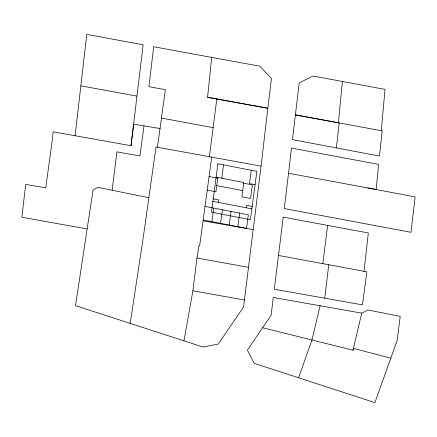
<?xml version="1.0" encoding="UTF-8"?>
<svg xmlns="http://www.w3.org/2000/svg" width="437" height="437" viewBox="0 0 437 437"><rect width="100%" height="100%" fill="white"/><g stroke="black" fill="none" stroke-linecap="round" stroke-linejoin="round"><path stroke-width="0.66" d="M148.875 197.726L97.893 187.353L93.048 189.991L75.525 305.66L203.085 347.054L218.26 344.034L243.578 306.987L261.08 166.126L267.832 108.272L207.58 97.287L211.699 57.416L153.693 46.726L148.924 86.679L165.361 89.661L157.429 147.236M381.299 130.701L385.019 89.372L312.908 76.005L299.187 82.975L292.457 139.627L379.496 156.047L382.206 130.871L295.352 114.86L339.183 122.939L336.37 147.897M338.385 122.792L342.368 81.468M364.032 271.301L368.32 232.948L283.236 217.151L274.289 289.239L362.47 304.862L366.883 271.836L278.478 255.416M75.104 135.716L86.766 34.386L143.134 44.782L131.024 145.723L53.123 131.827L51.697 144.756L45.732 187.823L25.707 184.447L21.85 217.233L86.985 228.922M288.529 173.26L291.474 148.072L378.666 164.399L376.11 189.494L288.529 173.26L284.301 208.569L410.982 232.315L415.15 196.918L367.697 187.921M324.778 298.121L328.744 264.702M131.024 145.723L133.635 124.152L160.171 128.538M112.151 190.253L116.941 151.858L139.895 155.954L143.997 125.861M183.944 340.871L192.892 290.78L196.95 258.016L198.993 245.741L199.638 245.867L211.716 157.129L156.042 146.985L143.057 238.897L130.166 323.467M322.834 263.598L327.635 225.394M209.389 156.703L216.818 98.959L207.58 97.287M211.912 221.69L213.742 208.105M217.855 177.466L215.933 191.799L207.28 190.133M218.511 202.435L218.844 199.96L213.207 198.873M221.767 178.22L223.553 164.913M220.565 223.362L222.395 209.771M229.223 225.028L231.047 211.442M237.875 226.694L239.7 213.109M246.2 207.772L246.534 205.297L252.176 206.384M251.248 170.255L249.456 183.562L255.099 184.649M361.738 313.138L353.009 350.19L262.588 327.739L247.424 350.103L254.268 363.366L374.919 402.614L397.2 340.248L400.226 316.355L367.872 310.008L361.738 313.138L273.267 297.471L271.115 315.317L262.588 327.739M320.119 305.763L311.969 339.975L298.575 377.77M353.009 350.19L353.609 348.458L390.793 358.171M203.156 220.816L253.187 229.643M192.892 290.78L244.458 300.001M211.699 57.416L259.878 66.189L271.464 78.491L267.832 108.272L216.818 98.959M80.763 85.849L136.994 96.107M211.716 157.129L261.08 166.126M196.95 258.016L248.506 267.351M161.635 118.127L213.13 127.637M216.129 177.132L243.819 182.475L241.89 196.808L250.543 198.474L252.373 184.889L243.715 183.218M209.105 176.543L217.757 178.214M216.763 185.616L242.721 190.625M212.874 201.342L251.843 208.859M205.084 206.433L248.353 214.78L246.528 228.365L203.26 220.024M217.916 163.826L211.415 212.174L250.385 219.691L256.885 171.342L217.916 163.826"/></g></svg>
